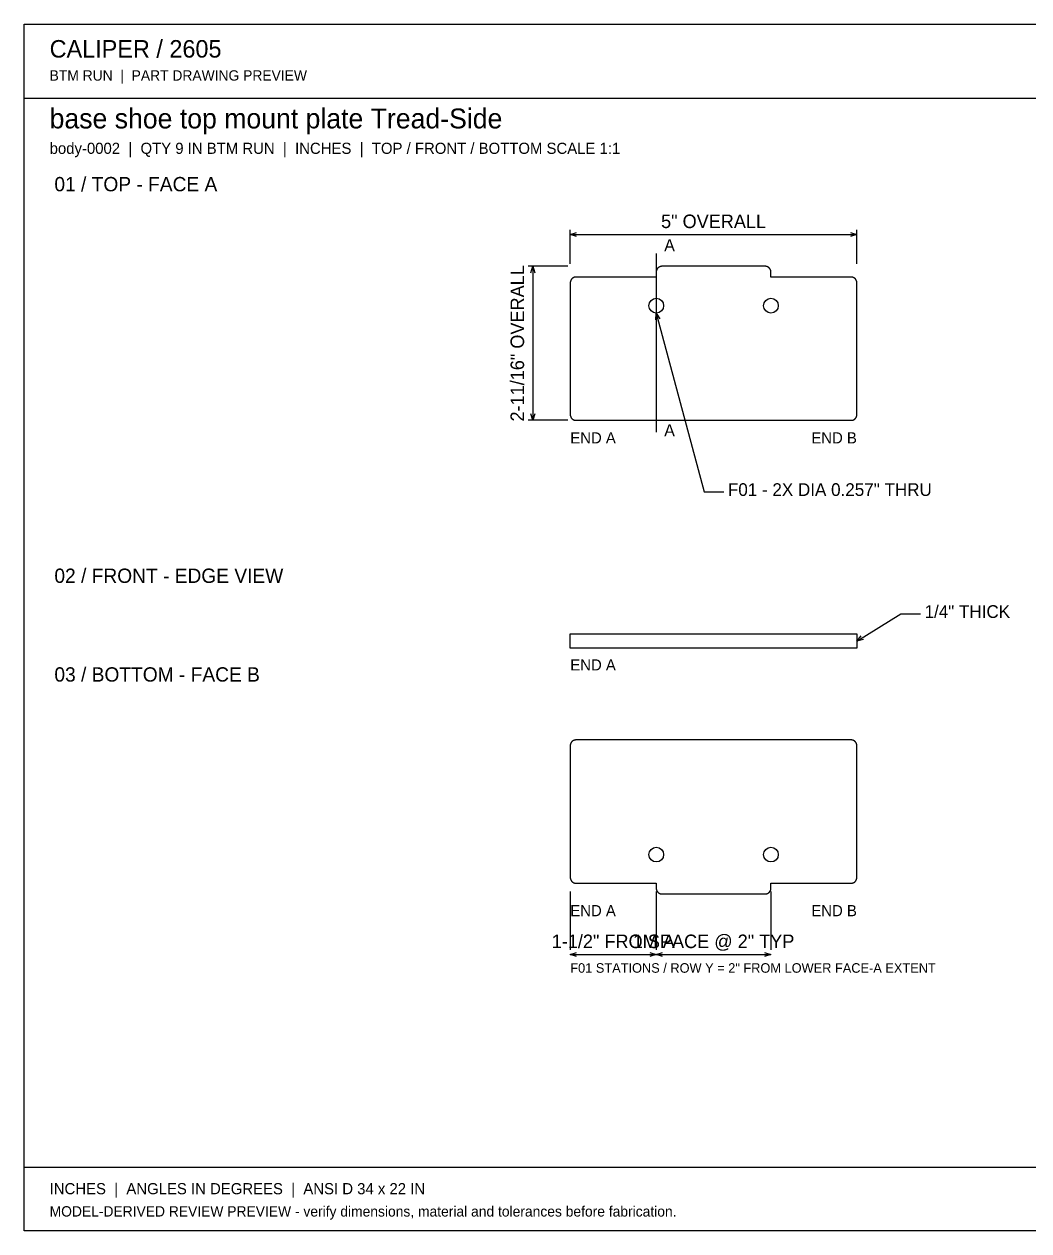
# Model space of a CAD drawing. Header units: inches. Extents: x 0.5 to 33.5, y 0.5 to 21.5.
# Drawn here: x 0.47 to 18, y 0.47 to 21.53 of the extents above; entities that cross this region are included whole.
import ezdxf
from ezdxf.enums import TextEntityAlignment as Align

# ---------------------------------------------------------------- set-up
doc = ezdxf.new("R2010")
doc.units = ezdxf.units.IN
doc.header["$MEASUREMENT"] = 0

msp = doc.modelspace()

# ---------------------------------------------------------------- linework, layer by layer
at = {"layer": 'ANNOTATION'}
for p, q in [((10, 17.344), (10, 17.941)), ((15, 17.344), (15, 17.941)), ((10, 17.858), (10.111, 17.892)), ((10, 17.858), (15, 17.858)), ((10.111, 17.823), (10, 17.858)), ((14.889, 17.892), (15, 17.858)), ((15, 17.858), (14.889, 17.823)), ((11.5, 17.524), (11.5, 14.406)), ((9.958, 17.302), (9.264, 17.302)), ((9.312, 17.191), (9.347, 17.302)), ((9.347, 17.302), (9.347, 14.615)), ((9.347, 17.302), (9.382, 17.191)), ((11.495, 16.37), (11.5, 16.486)), ((11.5, 16.486), (12.333, 13.365)), ((11.5, 16.486), (11.562, 16.388)), ((9.958, 14.615), (9.264, 14.615)), ((9.347, 14.615), (9.312, 14.726)), ((9.382, 14.726), (9.347, 14.615)), ((12.333, 13.365), (12.681, 13.365)), ((15, 10.764), (15.764, 11.236)), ((15.764, 11.236), (16.111, 11.236)), ((15, 10.764), (15.076, 10.852)), ((15.113, 10.793), (15, 10.764)), ((10, 6.392), (10, 5.378)), ((11.5, 6.392), (11.5, 5.378)), ((11.5, 6.392), (11.5, 5.378)), ((13.5, 6.392), (13.5, 5.378)), ((10, 5.295), (10.111, 5.33)), ((10, 5.295), (11.5, 5.295)), ((10.111, 5.26), (10, 5.295)), ((11.389, 5.33), (11.5, 5.295)), ((11.5, 5.295), (11.389, 5.26)), ((11.5, 5.295), (11.611, 5.33)), ((11.5, 5.295), (13.5, 5.295)), ((11.611, 5.26), (11.5, 5.295)), ((13.389, 5.33), (13.5, 5.295)), ((13.5, 5.295), (13.389, 5.26))]:
    msp.add_line(p, q, dxfattribs=at)
at = {"layer": 'OUTLINE'}
for p, q in [((0.472, 21.528), (33.528, 21.528)), ((0.472, 0.472), (0.472, 21.528)), ((0.472, 20.236), (33.528, 20.236)), ((11.524, 17.267), (11.523, 17.266)), ((11.526, 17.269), (11.524, 17.267)), ((11.528, 17.271), (11.526, 17.269)), ((11.529, 17.273), (11.528, 17.271)), ((11.531, 17.275), (11.529, 17.273)), ((11.533, 17.276), (11.531, 17.275)), ((11.535, 17.278), (11.533, 17.276)), ((11.537, 17.279), (11.535, 17.278)), ((11.538, 17.281), (11.537, 17.279)), ((11.54, 17.282), (11.538, 17.281)), ((11.542, 17.284), (11.54, 17.282)), ((11.544, 17.285), (11.542, 17.284)), ((11.547, 17.287), (11.544, 17.285)), ((11.549, 17.288), (11.547, 17.287)), ((11.551, 17.289), (11.549, 17.288)), ((11.553, 17.29), (11.551, 17.289)), ((11.555, 17.291), (11.553, 17.29)), ((11.557, 17.292), (11.555, 17.291)), ((11.559, 17.294), (11.557, 17.292)), ((11.562, 17.294), (11.559, 17.294)), ((11.564, 17.295), (11.562, 17.294)), ((11.566, 17.296), (11.564, 17.295)), ((11.569, 17.297), (11.566, 17.296)), ((11.571, 17.298), (11.569, 17.297)), ((11.573, 17.298), (11.571, 17.298)), ((11.576, 17.299), (11.573, 17.298)), ((11.578, 17.3), (11.576, 17.299)), ((11.58, 17.3), (11.578, 17.3)), ((11.583, 17.301), (11.58, 17.3)), ((11.585, 17.301), (11.583, 17.301)), ((11.588, 17.301), (11.585, 17.301)), ((11.59, 17.302), (11.588, 17.301)), ((11.593, 17.302), (11.59, 17.302)), ((11.595, 17.302), (11.593, 17.302)), ((11.598, 17.302), (11.595, 17.302)), ((11.6, 17.302), (11.598, 17.302)), ((13.4, 17.302), (11.6, 17.302)), ((13.402, 17.302), (13.4, 17.302)), ((13.405, 17.302), (13.402, 17.302)), ((13.407, 17.302), (13.405, 17.302)), ((13.41, 17.302), (13.407, 17.302)), ((13.412, 17.301), (13.41, 17.302)), ((13.415, 17.301), (13.412, 17.301)), ((13.417, 17.301), (13.415, 17.301)), ((13.42, 17.3), (13.417, 17.301)), ((13.422, 17.3), (13.42, 17.3)), ((13.424, 17.299), (13.422, 17.3)), ((13.427, 17.298), (13.424, 17.299)), ((13.429, 17.298), (13.427, 17.298)), ((13.431, 17.297), (13.429, 17.298)), ((13.434, 17.296), (13.431, 17.297)), ((13.436, 17.295), (13.434, 17.296)), ((13.438, 17.294), (13.436, 17.295)), ((13.441, 17.294), (13.438, 17.294)), ((13.443, 17.292), (13.441, 17.294)), ((13.445, 17.291), (13.443, 17.292)), ((13.447, 17.29), (13.445, 17.291)), ((13.449, 17.289), (13.447, 17.29)), ((13.451, 17.288), (13.449, 17.289)), ((13.453, 17.287), (13.451, 17.288)), ((13.456, 17.285), (13.453, 17.287)), ((13.458, 17.284), (13.456, 17.285)), ((13.46, 17.282), (13.458, 17.284)), ((13.462, 17.281), (13.46, 17.282)), ((13.463, 17.279), (13.462, 17.281)), ((13.465, 17.278), (13.463, 17.279)), ((13.467, 17.276), (13.465, 17.278)), ((13.469, 17.275), (13.467, 17.276)), ((13.471, 17.273), (13.469, 17.275)), ((13.472, 17.271), (13.471, 17.273)), ((13.474, 17.269), (13.472, 17.271)), ((13.476, 17.267), (13.474, 17.269)), ((13.477, 17.266), (13.476, 17.267)), ((10.009, 17.055), (10.008, 17.053)), ((10.01, 17.057), (10.009, 17.055)), ((10.011, 17.06), (10.01, 17.057)), ((10.012, 17.062), (10.011, 17.06)), ((10.013, 17.064), (10.012, 17.062)), ((10.014, 17.066), (10.013, 17.064)), ((10.016, 17.068), (10.014, 17.066)), ((10.017, 17.07), (10.016, 17.068)), ((10.018, 17.072), (10.017, 17.07)), ((10.02, 17.074), (10.018, 17.072)), ((10.021, 17.076), (10.02, 17.074)), ((10.023, 17.078), (10.021, 17.076)), ((10.024, 17.08), (10.023, 17.078)), ((10.026, 17.082), (10.024, 17.08)), ((10.028, 17.084), (10.026, 17.082)), ((10.029, 17.085), (10.028, 17.084)), ((10.031, 17.087), (10.029, 17.085)), ((10.033, 17.089), (10.031, 17.087)), ((10.035, 17.09), (10.033, 17.089)), ((10.037, 17.092), (10.035, 17.09)), ((10.038, 17.093), (10.037, 17.092)), ((10.04, 17.095), (10.038, 17.093)), ((10.042, 17.096), (10.04, 17.095)), ((10.044, 17.098), (10.042, 17.096)), ((10.047, 17.099), (10.044, 17.098)), ((10.049, 17.1), (10.047, 17.099)), ((10.051, 17.102), (10.049, 17.1)), ((10.053, 17.103), (10.051, 17.102)), ((10.055, 17.104), (10.053, 17.103)), ((10.057, 17.105), (10.055, 17.104)), ((10.059, 17.106), (10.057, 17.105)), ((10.062, 17.107), (10.059, 17.106)), ((10.064, 17.108), (10.062, 17.107)), ((10.066, 17.109), (10.064, 17.108)), ((10.069, 17.11), (10.066, 17.109)), ((10.071, 17.11), (10.069, 17.11)), ((10.073, 17.111), (10.071, 17.11)), ((10.076, 17.112), (10.073, 17.111)), ((10.078, 17.112), (10.076, 17.112)), ((10.08, 17.113), (10.078, 17.112)), ((10.083, 17.113), (10.08, 17.113)), ((10.085, 17.114), (10.083, 17.113)), ((10.088, 17.114), (10.085, 17.114)), ((10.09, 17.114), (10.088, 17.114)), ((10.093, 17.114), (10.09, 17.114)), ((10.095, 17.114), (10.093, 17.114)), ((10.098, 17.115), (10.095, 17.114)), ((10.1, 17.115), (10.098, 17.115)), ((11.5, 17.115), (10.1, 17.115)), ((11.501, 17.214), (11.5, 17.212)), ((11.5, 17.212), (11.5, 17.209)), ((11.5, 17.209), (11.5, 17.207)), ((11.5, 17.207), (11.5, 17.205)), ((11.5, 17.205), (11.5, 17.202)), ((11.5, 17.202), (11.5, 17.115)), ((11.502, 17.222), (11.501, 17.219)), ((11.501, 17.219), (11.501, 17.217)), ((11.501, 17.217), (11.501, 17.214)), ((11.503, 17.226), (11.502, 17.224)), ((11.502, 17.224), (11.502, 17.222)), ((11.504, 17.229), (11.503, 17.226)), ((11.505, 17.233), (11.504, 17.231)), ((11.504, 17.231), (11.504, 17.229)), ((11.506, 17.236), (11.505, 17.233)), ((11.507, 17.238), (11.506, 17.236)), ((11.508, 17.24), (11.507, 17.238)), ((11.509, 17.243), (11.508, 17.24)), ((11.51, 17.245), (11.509, 17.243)), ((11.511, 17.247), (11.51, 17.245)), ((11.512, 17.249), (11.511, 17.247)), ((11.513, 17.251), (11.512, 17.249)), ((11.514, 17.253), (11.513, 17.251)), ((11.516, 17.256), (11.514, 17.253)), ((11.517, 17.258), (11.516, 17.256)), ((11.518, 17.26), (11.517, 17.258)), ((11.52, 17.262), (11.518, 17.26)), ((11.521, 17.264), (11.52, 17.262)), ((11.523, 17.266), (11.521, 17.264)), ((13.479, 17.264), (13.477, 17.266)), ((13.48, 17.262), (13.479, 17.264)), ((13.482, 17.26), (13.48, 17.262)), ((13.483, 17.258), (13.482, 17.26)), ((13.484, 17.256), (13.483, 17.258)), ((13.486, 17.253), (13.484, 17.256)), ((13.487, 17.251), (13.486, 17.253)), ((13.488, 17.249), (13.487, 17.251)), ((13.489, 17.247), (13.488, 17.249)), ((13.49, 17.245), (13.489, 17.247)), ((13.491, 17.243), (13.49, 17.245)), ((13.492, 17.24), (13.491, 17.243)), ((13.493, 17.238), (13.492, 17.24)), ((13.494, 17.236), (13.493, 17.238)), ((13.495, 17.233), (13.494, 17.236)), ((13.496, 17.231), (13.495, 17.233)), ((13.496, 17.229), (13.496, 17.231)), ((13.497, 17.226), (13.496, 17.229)), ((13.498, 17.224), (13.497, 17.226)), ((13.498, 17.222), (13.498, 17.224)), ((13.499, 17.219), (13.498, 17.222)), ((13.499, 17.217), (13.499, 17.219)), ((13.499, 17.214), (13.499, 17.217)), ((13.5, 17.212), (13.499, 17.214)), ((13.5, 17.209), (13.5, 17.212)), ((13.5, 17.207), (13.5, 17.209)), ((13.5, 17.205), (13.5, 17.207)), ((13.5, 17.202), (13.5, 17.205)), ((13.5, 17.115), (13.5, 17.202)), ((14.9, 17.115), (13.5, 17.115)), ((14.902, 17.115), (14.9, 17.115)), ((14.905, 17.114), (14.902, 17.115)), ((14.907, 17.114), (14.905, 17.114)), ((14.91, 17.114), (14.907, 17.114)), ((14.912, 17.114), (14.91, 17.114)), ((14.915, 17.114), (14.912, 17.114)), ((14.917, 17.113), (14.915, 17.114)), ((14.92, 17.113), (14.917, 17.113)), ((14.922, 17.112), (14.92, 17.113)), ((14.924, 17.112), (14.922, 17.112)), ((14.927, 17.111), (14.924, 17.112)), ((14.929, 17.11), (14.927, 17.111)), ((14.931, 17.11), (14.929, 17.11)), ((14.934, 17.109), (14.931, 17.11)), ((14.936, 17.108), (14.934, 17.109)), ((14.938, 17.107), (14.936, 17.108)), ((14.941, 17.106), (14.938, 17.107)), ((14.943, 17.105), (14.941, 17.106)), ((14.945, 17.104), (14.943, 17.105)), ((14.947, 17.103), (14.945, 17.104)), ((14.949, 17.102), (14.947, 17.103)), ((14.951, 17.1), (14.949, 17.102)), ((14.953, 17.099), (14.951, 17.1)), ((14.956, 17.098), (14.953, 17.099)), ((14.958, 17.096), (14.956, 17.098)), ((14.96, 17.095), (14.958, 17.096)), ((14.962, 17.093), (14.96, 17.095)), ((14.963, 17.092), (14.962, 17.093)), ((14.965, 17.09), (14.963, 17.092)), ((14.967, 17.089), (14.965, 17.09)), ((14.969, 17.087), (14.967, 17.089)), ((14.971, 17.085), (14.969, 17.087)), ((14.972, 17.084), (14.971, 17.085)), ((14.974, 17.082), (14.972, 17.084)), ((14.976, 17.08), (14.974, 17.082)), ((14.977, 17.078), (14.976, 17.08)), ((14.979, 17.076), (14.977, 17.078)), ((14.98, 17.074), (14.979, 17.076)), ((14.982, 17.072), (14.98, 17.074)), ((14.983, 17.07), (14.982, 17.072)), ((14.984, 17.068), (14.983, 17.07)), ((14.986, 17.066), (14.984, 17.068)), ((14.987, 17.064), (14.986, 17.066)), ((14.988, 17.062), (14.987, 17.064)), ((14.989, 17.06), (14.988, 17.062)), ((14.99, 17.057), (14.989, 17.06)), ((14.991, 17.055), (14.99, 17.057)), ((14.992, 17.053), (14.991, 17.055)), ((10.001, 17.027), (10, 17.024)), ((10, 17.024), (10, 17.022)), ((10, 17.022), (10, 17.019)), ((10, 17.019), (10, 17.017)), ((10, 17.017), (10, 17.015)), ((10, 17.015), (10, 14.715)), ((10.002, 17.034), (10.001, 17.032)), ((10.001, 17.032), (10.001, 17.029)), ((10.001, 17.029), (10.001, 17.027)), ((10.003, 17.039), (10.002, 17.036)), ((10.002, 17.036), (10.002, 17.034)), ((10.004, 17.041), (10.003, 17.039)), ((10.005, 17.046), (10.004, 17.044)), ((10.004, 17.044), (10.004, 17.041)), ((10.006, 17.048), (10.005, 17.046)), ((10.007, 17.051), (10.006, 17.048)), ((10.008, 17.053), (10.007, 17.051)), ((14.993, 17.051), (14.992, 17.053)), ((14.994, 17.048), (14.993, 17.051)), ((14.995, 17.046), (14.994, 17.048)), ((14.996, 17.044), (14.995, 17.046)), ((14.996, 17.041), (14.996, 17.044)), ((14.997, 17.039), (14.996, 17.041)), ((14.998, 17.036), (14.997, 17.039)), ((14.998, 17.034), (14.998, 17.036)), ((14.999, 17.032), (14.998, 17.034)), ((14.999, 17.029), (14.999, 17.032)), ((14.999, 17.027), (14.999, 17.029)), ((15, 17.024), (14.999, 17.027)), ((15, 17.022), (15, 17.024)), ((15, 17.019), (15, 17.022)), ((15, 17.017), (15, 17.019)), ((15, 17.015), (15, 17.017)), ((15, 14.715), (15, 17.015)), ((10, 14.715), (10, 14.712)), ((10, 14.712), (10, 14.71)), ((10, 14.71), (10, 14.707)), ((10, 14.707), (10, 14.705)), ((10, 14.705), (10.001, 14.702)), ((10.001, 14.702), (10.001, 14.7)), ((10.001, 14.7), (10.001, 14.697)), ((10.001, 14.697), (10.002, 14.695)), ((10.002, 14.695), (10.002, 14.693)), ((10.002, 14.693), (10.003, 14.69)), ((10.003, 14.69), (10.004, 14.688)), ((10.004, 14.688), (10.004, 14.686)), ((10.004, 14.686), (10.005, 14.683)), ((10.005, 14.683), (10.006, 14.681)), ((10.006, 14.681), (10.007, 14.679)), ((10.007, 14.679), (10.008, 14.676)), ((10.008, 14.676), (10.009, 14.674)), ((10.009, 14.674), (10.01, 14.672)), ((10.01, 14.672), (10.011, 14.67)), ((10.011, 14.67), (10.012, 14.667)), ((10.012, 14.667), (10.013, 14.665)), ((10.013, 14.665), (10.014, 14.663)), ((10.014, 14.663), (10.016, 14.661)), ((10.016, 14.661), (10.017, 14.659)), ((10.017, 14.659), (10.018, 14.657)), ((10.018, 14.657), (10.02, 14.655)), ((10.02, 14.655), (10.021, 14.653)), ((10.021, 14.653), (10.023, 14.651)), ((10.023, 14.651), (10.024, 14.649)), ((10.024, 14.649), (10.026, 14.647)), ((10.026, 14.647), (10.028, 14.646)), ((10.028, 14.646), (10.029, 14.644)), ((10.029, 14.644), (10.031, 14.642)), ((10.031, 14.642), (10.033, 14.64)), ((10.033, 14.64), (10.035, 14.639)), ((10.035, 14.639), (10.037, 14.637)), ((10.037, 14.637), (10.038, 14.636)), ((10.038, 14.636), (10.04, 14.634)), ((10.04, 14.634), (10.042, 14.633)), ((10.042, 14.633), (10.044, 14.631)), ((10.044, 14.631), (10.047, 14.63)), ((10.047, 14.63), (10.049, 14.629)), ((10.049, 14.629), (10.051, 14.628)), ((10.051, 14.628), (10.053, 14.626)), ((10.053, 14.626), (10.055, 14.625)), ((10.055, 14.625), (10.057, 14.624)), ((10.057, 14.624), (10.059, 14.623)), ((10.059, 14.623), (10.062, 14.622)), ((10.062, 14.622), (10.064, 14.621)), ((10.064, 14.621), (10.066, 14.62)), ((10.066, 14.62), (10.069, 14.62)), ((10.069, 14.62), (10.071, 14.619)), ((10.071, 14.619), (10.073, 14.618)), ((10.073, 14.618), (10.076, 14.618)), ((10.076, 14.618), (10.078, 14.617)), ((10.078, 14.617), (10.08, 14.617)), ((10.08, 14.617), (10.083, 14.616)), ((10.083, 14.616), (10.085, 14.616)), ((10.085, 14.616), (10.088, 14.615)), ((10.088, 14.615), (10.09, 14.615)), ((10.09, 14.615), (10.093, 14.615)), ((10.093, 14.615), (10.095, 14.615)), ((10.095, 14.615), (10.098, 14.615)), ((10.098, 14.615), (10.1, 14.615)), ((10.1, 14.615), (14.9, 14.615)), ((14.9, 14.615), (14.902, 14.615)), ((14.902, 14.615), (14.905, 14.615)), ((14.905, 14.615), (14.907, 14.615)), ((14.907, 14.615), (14.91, 14.615)), ((14.91, 14.615), (14.912, 14.615)), ((14.912, 14.615), (14.915, 14.616)), ((14.915, 14.616), (14.917, 14.616)), ((14.917, 14.616), (14.92, 14.617)), ((14.92, 14.617), (14.922, 14.617)), ((14.922, 14.617), (14.924, 14.618)), ((14.924, 14.618), (14.927, 14.618)), ((14.927, 14.618), (14.929, 14.619)), ((14.929, 14.619), (14.931, 14.62)), ((14.931, 14.62), (14.934, 14.62)), ((14.934, 14.62), (14.936, 14.621)), ((14.936, 14.621), (14.938, 14.622)), ((14.938, 14.622), (14.941, 14.623)), ((14.941, 14.623), (14.943, 14.624)), ((14.943, 14.624), (14.945, 14.625)), ((14.945, 14.625), (14.947, 14.626)), ((14.947, 14.626), (14.949, 14.628)), ((14.949, 14.628), (14.951, 14.629)), ((14.951, 14.629), (14.953, 14.63)), ((14.953, 14.63), (14.956, 14.631)), ((14.956, 14.631), (14.958, 14.633)), ((14.958, 14.633), (14.96, 14.634)), ((14.96, 14.634), (14.962, 14.636)), ((14.962, 14.636), (14.963, 14.637)), ((14.963, 14.637), (14.965, 14.639)), ((14.965, 14.639), (14.967, 14.64)), ((14.967, 14.64), (14.969, 14.642)), ((14.969, 14.642), (14.971, 14.644)), ((14.971, 14.644), (14.972, 14.646)), ((14.972, 14.646), (14.974, 14.647)), ((14.974, 14.647), (14.976, 14.649)), ((14.976, 14.649), (14.977, 14.651)), ((14.977, 14.651), (14.979, 14.653)), ((14.979, 14.653), (14.98, 14.655)), ((14.98, 14.655), (14.982, 14.657)), ((14.982, 14.657), (14.983, 14.659)), ((14.983, 14.659), (14.984, 14.661)), ((14.984, 14.661), (14.986, 14.663)), ((14.986, 14.663), (14.987, 14.665)), ((14.987, 14.665), (14.988, 14.667)), ((14.988, 14.667), (14.989, 14.67)), ((14.989, 14.67), (14.99, 14.672)), ((14.99, 14.672), (14.991, 14.674)), ((14.991, 14.674), (14.992, 14.676)), ((14.992, 14.676), (14.993, 14.679)), ((14.993, 14.679), (14.994, 14.681)), ((14.994, 14.681), (14.995, 14.683)), ((14.995, 14.683), (14.996, 14.686)), ((14.996, 14.688), (14.997, 14.69)), ((14.996, 14.686), (14.996, 14.688)), ((14.997, 14.69), (14.998, 14.693)), ((14.998, 14.695), (14.999, 14.697)), ((14.998, 14.693), (14.998, 14.695)), ((14.999, 14.702), (15, 14.705)), ((14.999, 14.7), (14.999, 14.702)), ((14.999, 14.697), (14.999, 14.7)), ((15, 14.712), (15, 14.715)), ((15, 14.71), (15, 14.712)), ((15, 14.707), (15, 14.71)), ((15, 14.705), (15, 14.707)), ((10, 10.889), (15, 10.889)), ((10, 10.639), (10, 10.889)), ((15, 10.889), (15, 10.639)), ((15, 10.639), (10, 10.639)), ((10.001, 8.95), (10, 8.948)), ((10, 8.948), (10, 8.946)), ((10, 8.946), (10, 8.943)), ((10, 8.943), (10, 8.941)), ((10, 8.941), (10, 8.938)), ((10, 8.938), (10, 6.638)), ((10.002, 8.958), (10.001, 8.955)), ((10.001, 8.955), (10.001, 8.953)), ((10.001, 8.953), (10.001, 8.95)), ((10.003, 8.962), (10.002, 8.96)), ((10.002, 8.96), (10.002, 8.958)), ((10.004, 8.965), (10.003, 8.962)), ((10.005, 8.97), (10.004, 8.967)), ((10.004, 8.967), (10.004, 8.965)), ((10.006, 8.972), (10.005, 8.97)), ((10.007, 8.974), (10.006, 8.972)), ((10.008, 8.976), (10.007, 8.974)), ((10.009, 8.979), (10.008, 8.976)), ((10.01, 8.981), (10.009, 8.979)), ((10.011, 8.983), (10.01, 8.981)), ((10.012, 8.985), (10.011, 8.983)), ((10.013, 8.987), (10.012, 8.985)), ((10.014, 8.99), (10.013, 8.987)), ((10.016, 8.992), (10.014, 8.99)), ((10.017, 8.994), (10.016, 8.992)), ((10.018, 8.996), (10.017, 8.994)), ((10.02, 8.998), (10.018, 8.996)), ((10.021, 9), (10.02, 8.998)), ((10.023, 9.002), (10.021, 9)), ((10.024, 9.004), (10.023, 9.002)), ((10.026, 9.005), (10.024, 9.004)), ((10.028, 9.007), (10.026, 9.005)), ((10.029, 9.009), (10.028, 9.007)), ((10.031, 9.011), (10.029, 9.009)), ((10.033, 9.012), (10.031, 9.011)), ((10.035, 9.014), (10.033, 9.012)), ((10.037, 9.015), (10.035, 9.014)), ((10.038, 9.017), (10.037, 9.015)), ((10.04, 9.019), (10.038, 9.017)), ((10.042, 9.02), (10.04, 9.019)), ((10.044, 9.021), (10.042, 9.02)), ((10.047, 9.023), (10.044, 9.021)), ((10.049, 9.024), (10.047, 9.023)), ((10.051, 9.025), (10.049, 9.024)), ((10.053, 9.026), (10.051, 9.025)), ((10.055, 9.028), (10.053, 9.026)), ((10.057, 9.029), (10.055, 9.028)), ((10.059, 9.03), (10.057, 9.029)), ((10.062, 9.031), (10.059, 9.03)), ((10.064, 9.031), (10.062, 9.031)), ((10.066, 9.032), (10.064, 9.031)), ((10.069, 9.033), (10.066, 9.032)), ((10.071, 9.034), (10.069, 9.033)), ((10.073, 9.035), (10.071, 9.034)), ((10.076, 9.035), (10.073, 9.035)), ((10.078, 9.036), (10.076, 9.035)), ((10.08, 9.036), (10.078, 9.036)), ((10.083, 9.037), (10.08, 9.036)), ((10.085, 9.037), (10.083, 9.037)), ((10.088, 9.037), (10.085, 9.037)), ((10.09, 9.038), (10.088, 9.037)), ((10.093, 9.038), (10.09, 9.038)), ((10.095, 9.038), (10.093, 9.038)), ((10.098, 9.038), (10.095, 9.038)), ((10.1, 9.038), (10.098, 9.038)), ((14.9, 9.038), (10.1, 9.038)), ((14.902, 9.038), (14.9, 9.038)), ((14.905, 9.038), (14.902, 9.038)), ((14.907, 9.038), (14.905, 9.038)), ((14.91, 9.038), (14.907, 9.038)), ((14.912, 9.037), (14.91, 9.038)), ((14.915, 9.037), (14.912, 9.037)), ((14.917, 9.037), (14.915, 9.037)), ((14.92, 9.036), (14.917, 9.037)), ((14.922, 9.036), (14.92, 9.036)), ((14.924, 9.035), (14.922, 9.036)), ((14.927, 9.035), (14.924, 9.035)), ((14.929, 9.034), (14.927, 9.035)), ((14.931, 9.033), (14.929, 9.034)), ((14.934, 9.032), (14.931, 9.033)), ((14.936, 9.031), (14.934, 9.032)), ((14.938, 9.031), (14.936, 9.031)), ((14.941, 9.03), (14.938, 9.031)), ((14.943, 9.029), (14.941, 9.03)), ((14.945, 9.028), (14.943, 9.029)), ((14.947, 9.026), (14.945, 9.028)), ((14.949, 9.025), (14.947, 9.026)), ((14.951, 9.024), (14.949, 9.025)), ((14.953, 9.023), (14.951, 9.024)), ((14.956, 9.021), (14.953, 9.023)), ((14.958, 9.02), (14.956, 9.021)), ((14.96, 9.019), (14.958, 9.02)), ((14.962, 9.017), (14.96, 9.019)), ((14.963, 9.015), (14.962, 9.017)), ((14.965, 9.014), (14.963, 9.015)), ((14.967, 9.012), (14.965, 9.014)), ((14.969, 9.011), (14.967, 9.012)), ((14.971, 9.009), (14.969, 9.011)), ((14.972, 9.007), (14.971, 9.009)), ((14.974, 9.005), (14.972, 9.007)), ((14.976, 9.004), (14.974, 9.005)), ((14.977, 9.002), (14.976, 9.004)), ((14.979, 9), (14.977, 9.002)), ((14.98, 8.998), (14.979, 9)), ((14.982, 8.996), (14.98, 8.998)), ((14.983, 8.994), (14.982, 8.996)), ((14.984, 8.992), (14.983, 8.994)), ((14.986, 8.99), (14.984, 8.992)), ((14.987, 8.987), (14.986, 8.99)), ((14.988, 8.985), (14.987, 8.987)), ((14.989, 8.983), (14.988, 8.985)), ((14.99, 8.981), (14.989, 8.983)), ((14.991, 8.979), (14.99, 8.981)), ((14.992, 8.976), (14.991, 8.979)), ((14.993, 8.974), (14.992, 8.976)), ((14.994, 8.972), (14.993, 8.974)), ((14.995, 8.97), (14.994, 8.972)), ((14.996, 8.967), (14.995, 8.97)), ((14.996, 8.965), (14.996, 8.967)), ((14.997, 8.962), (14.996, 8.965)), ((14.998, 8.96), (14.997, 8.962)), ((14.998, 8.958), (14.998, 8.96)), ((14.999, 8.955), (14.998, 8.958)), ((14.999, 8.953), (14.999, 8.955)), ((14.999, 8.95), (14.999, 8.953)), ((15, 8.948), (14.999, 8.95)), ((15, 8.946), (15, 8.948)), ((15, 8.943), (15, 8.946)), ((15, 8.941), (15, 8.943)), ((15, 8.938), (15, 8.941)), ((15, 6.638), (15, 8.938)), ((10, 6.638), (10, 6.636)), ((10, 6.636), (10, 6.633)), ((10, 6.633), (10, 6.631)), ((10, 6.631), (10, 6.628)), ((10, 6.628), (10.001, 6.626)), ((10.001, 6.626), (10.001, 6.624)), ((10.001, 6.624), (10.001, 6.621)), ((10.001, 6.621), (10.002, 6.619)), ((10.002, 6.619), (10.002, 6.616)), ((10.002, 6.616), (10.003, 6.614)), ((10.003, 6.614), (10.004, 6.612)), ((10.004, 6.612), (10.004, 6.609)), ((10.004, 6.609), (10.005, 6.607)), ((10.005, 6.607), (10.006, 6.605)), ((10.006, 6.605), (10.007, 6.602)), ((10.007, 6.602), (10.008, 6.6)), ((10.008, 6.6), (10.009, 6.598)), ((10.009, 6.598), (10.01, 6.595)), ((10.01, 6.595), (10.011, 6.593)), ((10.011, 6.593), (10.012, 6.591)), ((10.012, 6.591), (10.013, 6.589)), ((10.013, 6.589), (10.014, 6.587)), ((10.014, 6.587), (10.016, 6.585)), ((10.016, 6.585), (10.017, 6.583)), ((10.017, 6.583), (10.018, 6.581)), ((10.018, 6.581), (10.02, 6.579)), ((10.02, 6.579), (10.021, 6.577)), ((10.021, 6.577), (10.023, 6.575)), ((10.023, 6.575), (10.024, 6.573)), ((10.024, 6.573), (10.026, 6.571)), ((10.026, 6.571), (10.028, 6.569)), ((10.028, 6.569), (10.029, 6.567)), ((10.029, 6.567), (10.031, 6.566)), ((10.031, 6.566), (10.033, 6.564)), ((10.033, 6.564), (10.035, 6.562)), ((10.035, 6.562), (10.037, 6.561)), ((10.037, 6.561), (10.038, 6.559)), ((10.038, 6.559), (10.04, 6.558)), ((10.04, 6.558), (10.042, 6.556)), ((10.042, 6.556), (10.044, 6.555)), ((10.044, 6.555), (10.047, 6.554)), ((10.047, 6.554), (10.049, 6.552)), ((10.049, 6.552), (10.051, 6.551)), ((10.051, 6.551), (10.053, 6.55)), ((10.053, 6.55), (10.055, 6.549)), ((10.055, 6.549), (10.057, 6.548)), ((10.057, 6.548), (10.059, 6.547)), ((10.059, 6.547), (10.062, 6.546)), ((10.062, 6.546), (10.064, 6.545)), ((10.064, 6.545), (10.066, 6.544)), ((10.066, 6.544), (10.069, 6.543)), ((10.069, 6.543), (10.071, 6.543)), ((10.071, 6.543), (10.073, 6.542)), ((10.073, 6.542), (10.076, 6.541)), ((10.076, 6.541), (10.078, 6.541)), ((10.078, 6.541), (10.08, 6.54)), ((10.08, 6.54), (10.083, 6.54)), ((10.083, 6.54), (10.085, 6.539)), ((10.085, 6.539), (10.088, 6.539)), ((10.088, 6.539), (10.09, 6.539)), ((10.09, 6.539), (10.093, 6.538)), ((10.093, 6.538), (10.095, 6.538)), ((10.095, 6.538), (10.098, 6.538)), ((10.098, 6.538), (10.1, 6.538)), ((10.1, 6.538), (11.5, 6.538)), ((11.5, 6.538), (11.5, 6.451)), ((13.5, 6.451), (13.5, 6.538)), ((13.5, 6.538), (14.9, 6.538)), ((14.9, 6.538), (14.902, 6.538)), ((14.902, 6.538), (14.905, 6.538)), ((14.905, 6.538), (14.907, 6.538)), ((14.907, 6.538), (14.91, 6.539)), ((14.91, 6.539), (14.912, 6.539)), ((14.912, 6.539), (14.915, 6.539)), ((14.915, 6.539), (14.917, 6.54)), ((14.917, 6.54), (14.92, 6.54)), ((14.92, 6.54), (14.922, 6.541)), ((14.922, 6.541), (14.924, 6.541)), ((14.924, 6.541), (14.927, 6.542)), ((14.927, 6.542), (14.929, 6.543)), ((14.929, 6.543), (14.931, 6.543)), ((14.931, 6.543), (14.934, 6.544)), ((14.934, 6.544), (14.936, 6.545)), ((14.936, 6.545), (14.938, 6.546)), ((14.938, 6.546), (14.941, 6.547)), ((14.941, 6.547), (14.943, 6.548)), ((14.943, 6.548), (14.945, 6.549)), ((14.945, 6.549), (14.947, 6.55)), ((14.947, 6.55), (14.949, 6.551)), ((14.949, 6.551), (14.951, 6.552)), ((14.951, 6.552), (14.953, 6.554)), ((14.953, 6.554), (14.956, 6.555)), ((14.956, 6.555), (14.958, 6.556)), ((14.958, 6.556), (14.96, 6.558)), ((14.96, 6.558), (14.962, 6.559)), ((14.962, 6.559), (14.963, 6.561)), ((14.963, 6.561), (14.965, 6.562)), ((14.965, 6.562), (14.967, 6.564)), ((14.967, 6.564), (14.969, 6.566)), ((14.969, 6.566), (14.971, 6.567)), ((14.971, 6.567), (14.972, 6.569)), ((14.972, 6.569), (14.974, 6.571)), ((14.974, 6.571), (14.976, 6.573)), ((14.976, 6.573), (14.977, 6.575)), ((14.977, 6.575), (14.979, 6.577)), ((14.979, 6.577), (14.98, 6.579)), ((14.98, 6.579), (14.982, 6.581)), ((14.982, 6.581), (14.983, 6.583)), ((14.983, 6.583), (14.984, 6.585)), ((14.984, 6.585), (14.986, 6.587)), ((14.986, 6.587), (14.987, 6.589)), ((14.987, 6.589), (14.988, 6.591)), ((14.988, 6.591), (14.989, 6.593)), ((14.989, 6.593), (14.99, 6.595)), ((14.99, 6.595), (14.991, 6.598)), ((14.991, 6.598), (14.992, 6.6)), ((14.992, 6.6), (14.993, 6.602)), ((14.993, 6.602), (14.994, 6.605)), ((14.994, 6.605), (14.995, 6.607)), ((14.995, 6.607), (14.996, 6.609)), ((14.996, 6.612), (14.997, 6.614)), ((14.996, 6.609), (14.996, 6.612)), ((14.997, 6.614), (14.998, 6.616)), ((14.998, 6.619), (14.999, 6.621)), ((14.998, 6.616), (14.998, 6.619)), ((14.999, 6.626), (15, 6.628)), ((14.999, 6.624), (14.999, 6.626)), ((14.999, 6.621), (14.999, 6.624)), ((15, 6.636), (15, 6.638)), ((15, 6.633), (15, 6.636)), ((15, 6.631), (15, 6.633)), ((15, 6.628), (15, 6.631)), ((11.5, 6.451), (11.5, 6.448)), ((11.5, 6.448), (11.5, 6.446)), ((11.5, 6.446), (11.5, 6.443)), ((11.5, 6.443), (11.5, 6.441)), ((11.5, 6.441), (11.501, 6.438)), ((11.501, 6.438), (11.501, 6.436)), ((11.501, 6.436), (11.501, 6.434)), ((11.501, 6.434), (11.502, 6.431)), ((11.502, 6.431), (11.502, 6.429)), ((11.502, 6.429), (11.503, 6.426)), ((11.503, 6.426), (11.504, 6.424)), ((11.504, 6.424), (11.504, 6.422)), ((11.504, 6.422), (11.505, 6.419)), ((11.505, 6.419), (11.506, 6.417)), ((11.506, 6.417), (11.507, 6.415)), ((11.507, 6.415), (11.508, 6.412)), ((11.508, 6.412), (11.509, 6.41)), ((11.509, 6.41), (11.51, 6.408)), ((11.51, 6.408), (11.511, 6.406)), ((11.511, 6.406), (11.512, 6.404)), ((11.512, 6.404), (11.513, 6.401)), ((11.513, 6.401), (11.514, 6.399)), ((11.514, 6.399), (11.516, 6.397)), ((11.516, 6.397), (11.517, 6.395)), ((11.517, 6.395), (11.518, 6.393)), ((11.518, 6.393), (11.52, 6.391)), ((11.52, 6.391), (11.521, 6.389)), ((11.521, 6.389), (11.523, 6.387)), ((11.523, 6.387), (11.524, 6.385)), ((11.524, 6.385), (11.526, 6.384)), ((11.526, 6.384), (11.528, 6.382)), ((11.528, 6.382), (11.529, 6.38)), ((11.529, 6.38), (11.531, 6.378)), ((11.531, 6.378), (11.533, 6.377)), ((11.533, 6.377), (11.535, 6.375)), ((11.535, 6.375), (11.537, 6.373)), ((11.537, 6.373), (11.538, 6.372)), ((11.538, 6.372), (11.54, 6.37)), ((11.54, 6.37), (11.542, 6.369)), ((11.542, 6.369), (11.544, 6.368)), ((11.544, 6.368), (11.547, 6.366)), ((11.547, 6.366), (11.549, 6.365)), ((11.549, 6.365), (11.551, 6.364)), ((11.551, 6.364), (11.553, 6.363)), ((11.553, 6.363), (11.555, 6.361)), ((11.555, 6.361), (11.557, 6.36)), ((11.557, 6.36), (11.559, 6.359)), ((11.559, 6.359), (11.562, 6.358)), ((11.562, 6.358), (11.564, 6.357)), ((11.564, 6.357), (11.566, 6.357)), ((11.566, 6.357), (11.569, 6.356)), ((11.569, 6.356), (11.571, 6.355)), ((11.571, 6.355), (11.573, 6.354)), ((11.573, 6.354), (11.576, 6.354)), ((11.576, 6.354), (11.578, 6.353)), ((11.578, 6.353), (11.58, 6.353)), ((11.58, 6.353), (11.583, 6.352)), ((11.583, 6.352), (11.585, 6.352)), ((11.585, 6.352), (11.588, 6.351)), ((11.588, 6.351), (11.59, 6.351)), ((11.59, 6.351), (11.593, 6.351)), ((11.593, 6.351), (11.595, 6.351)), ((11.595, 6.351), (11.598, 6.351)), ((11.598, 6.351), (11.6, 6.351)), ((11.6, 6.351), (13.4, 6.351)), ((13.4, 6.351), (13.402, 6.351)), ((13.402, 6.351), (13.405, 6.351)), ((13.405, 6.351), (13.407, 6.351)), ((13.407, 6.351), (13.41, 6.351)), ((13.41, 6.351), (13.412, 6.351)), ((13.412, 6.351), (13.415, 6.352)), ((13.415, 6.352), (13.417, 6.352)), ((13.417, 6.352), (13.42, 6.353)), ((13.42, 6.353), (13.422, 6.353)), ((13.422, 6.353), (13.424, 6.354)), ((13.424, 6.354), (13.427, 6.354)), ((13.427, 6.354), (13.429, 6.355)), ((13.429, 6.355), (13.431, 6.356)), ((13.431, 6.356), (13.434, 6.357)), ((13.434, 6.357), (13.436, 6.357)), ((13.436, 6.357), (13.438, 6.358)), ((13.438, 6.358), (13.441, 6.359)), ((13.441, 6.359), (13.443, 6.36)), ((13.443, 6.36), (13.445, 6.361)), ((13.445, 6.361), (13.447, 6.363)), ((13.447, 6.363), (13.449, 6.364)), ((13.449, 6.364), (13.451, 6.365)), ((13.451, 6.365), (13.453, 6.366)), ((13.453, 6.366), (13.456, 6.368)), ((13.456, 6.368), (13.458, 6.369)), ((13.458, 6.369), (13.46, 6.37)), ((13.46, 6.37), (13.462, 6.372)), ((13.462, 6.372), (13.463, 6.373)), ((13.463, 6.373), (13.465, 6.375)), ((13.465, 6.375), (13.467, 6.377)), ((13.467, 6.377), (13.469, 6.378)), ((13.469, 6.378), (13.471, 6.38)), ((13.471, 6.38), (13.472, 6.382)), ((13.472, 6.382), (13.474, 6.384)), ((13.474, 6.384), (13.476, 6.385)), ((13.476, 6.385), (13.477, 6.387)), ((13.477, 6.387), (13.479, 6.389)), ((13.479, 6.389), (13.48, 6.391)), ((13.48, 6.391), (13.482, 6.393)), ((13.482, 6.393), (13.483, 6.395)), ((13.483, 6.395), (13.484, 6.397)), ((13.484, 6.397), (13.486, 6.399)), ((13.486, 6.399), (13.487, 6.401)), ((13.487, 6.401), (13.488, 6.404)), ((13.488, 6.404), (13.489, 6.406)), ((13.489, 6.406), (13.49, 6.408)), ((13.49, 6.408), (13.491, 6.41)), ((13.491, 6.41), (13.492, 6.412)), ((13.492, 6.412), (13.493, 6.415)), ((13.493, 6.415), (13.494, 6.417)), ((13.494, 6.417), (13.495, 6.419)), ((13.495, 6.419), (13.496, 6.422)), ((13.496, 6.424), (13.497, 6.426)), ((13.496, 6.422), (13.496, 6.424)), ((13.497, 6.426), (13.498, 6.429)), ((13.498, 6.431), (13.499, 6.434)), ((13.498, 6.429), (13.498, 6.431)), ((13.499, 6.438), (13.5, 6.441)), ((13.499, 6.436), (13.499, 6.438)), ((13.499, 6.434), (13.499, 6.436)), ((13.5, 6.448), (13.5, 6.451)), ((13.5, 6.446), (13.5, 6.448)), ((13.5, 6.443), (13.5, 6.446)), ((13.5, 6.441), (13.5, 6.443)), ((0.472, 1.583), (33.528, 1.583)), ((33.528, 0.472), (0.472, 0.472))]:
    msp.add_line(p, q, dxfattribs=at)
for centre in [(11.5, 16.615), (13.5, 16.615), (11.5, 7.038), (13.5, 7.038)]:
    msp.add_circle(centre, 0.129, dxfattribs=at)

# ---------------------------------------------------------------- texts
at = {"layer": 'ANNOTATION'}
for s, height, p in [('CALIPER / 2605', 0.30556, (0.917, 20.944)), ('BTM RUN  |  PART DRAWING PREVIEW', 0.18056, (0.917, 20.542)), ('base shoe top mount plate Tread-Side', 0.34722, (0.917, 19.708)), ('body-0002  |  QTY 9 IN BTM RUN  |  INCHES  |  TOP / FRONT / BOTTOM SCALE 1:1', 0.19444, (0.917, 19.264)), ('01 / TOP - FACE A', 0.25, (1, 18.611)), ('A', 0.208, (11.639, 17.566)), ('A', 0.208, (11.639, 14.337)), ('END A', 0.1944, (10, 14.212)), ('F01 - 2X DIA 0.257" THRU', 0.22222, (12.75, 13.295)), ('02 / FRONT - EDGE VIEW', 0.25, (1, 11.778)), ('1/4" THICK', 0.2222, (16.181, 11.167)), ('03 / BOTTOM - FACE B', 0.25, (1, 10.056)), ('END A', 0.1944, (10, 10.25)), ('END A', 0.1944, (10, 5.962)), ('F01 STATIONS / ROW Y = 2" FROM LOWER FACE-A EXTENT', 0.16667, (10, 4.976)), ('INCHES  |  ANGLES IN DEGREES  |  ANSI D 34 x 22 IN', 0.19444, (0.917, 1.111)), ('MODEL-DERIVED REVIEW PREVIEW - verify dimensions, material and tolerances before fabrication.', 0.18056, (0.917, 0.722))]:
    msp.add_text(s, height=height, dxfattribs=at).set_placement(p)
for s, height, p in [('5" OVERALL', 0.2361, (12.5, 17.969)), ('1-1/2" FROM A', 0.23611, (10.75, 5.406)), ('1 SPACE @ 2" TYP', 0.23611, (12.5, 5.406))]:
    msp.add_text(s, height=height, dxfattribs=at).set_placement(p, align=Align.CENTER)
msp.add_text('2-11/16" OVERALL', height=0.23611, rotation=90, dxfattribs=at).set_placement((9.194, 15.958), align=Align.CENTER)
for p in [(15, 14.212), (15, 5.962)]:
    msp.add_text('END B', height=0.1944, dxfattribs=at).set_placement(p, align=Align.RIGHT)

doc.saveas('drawing.dxf')
